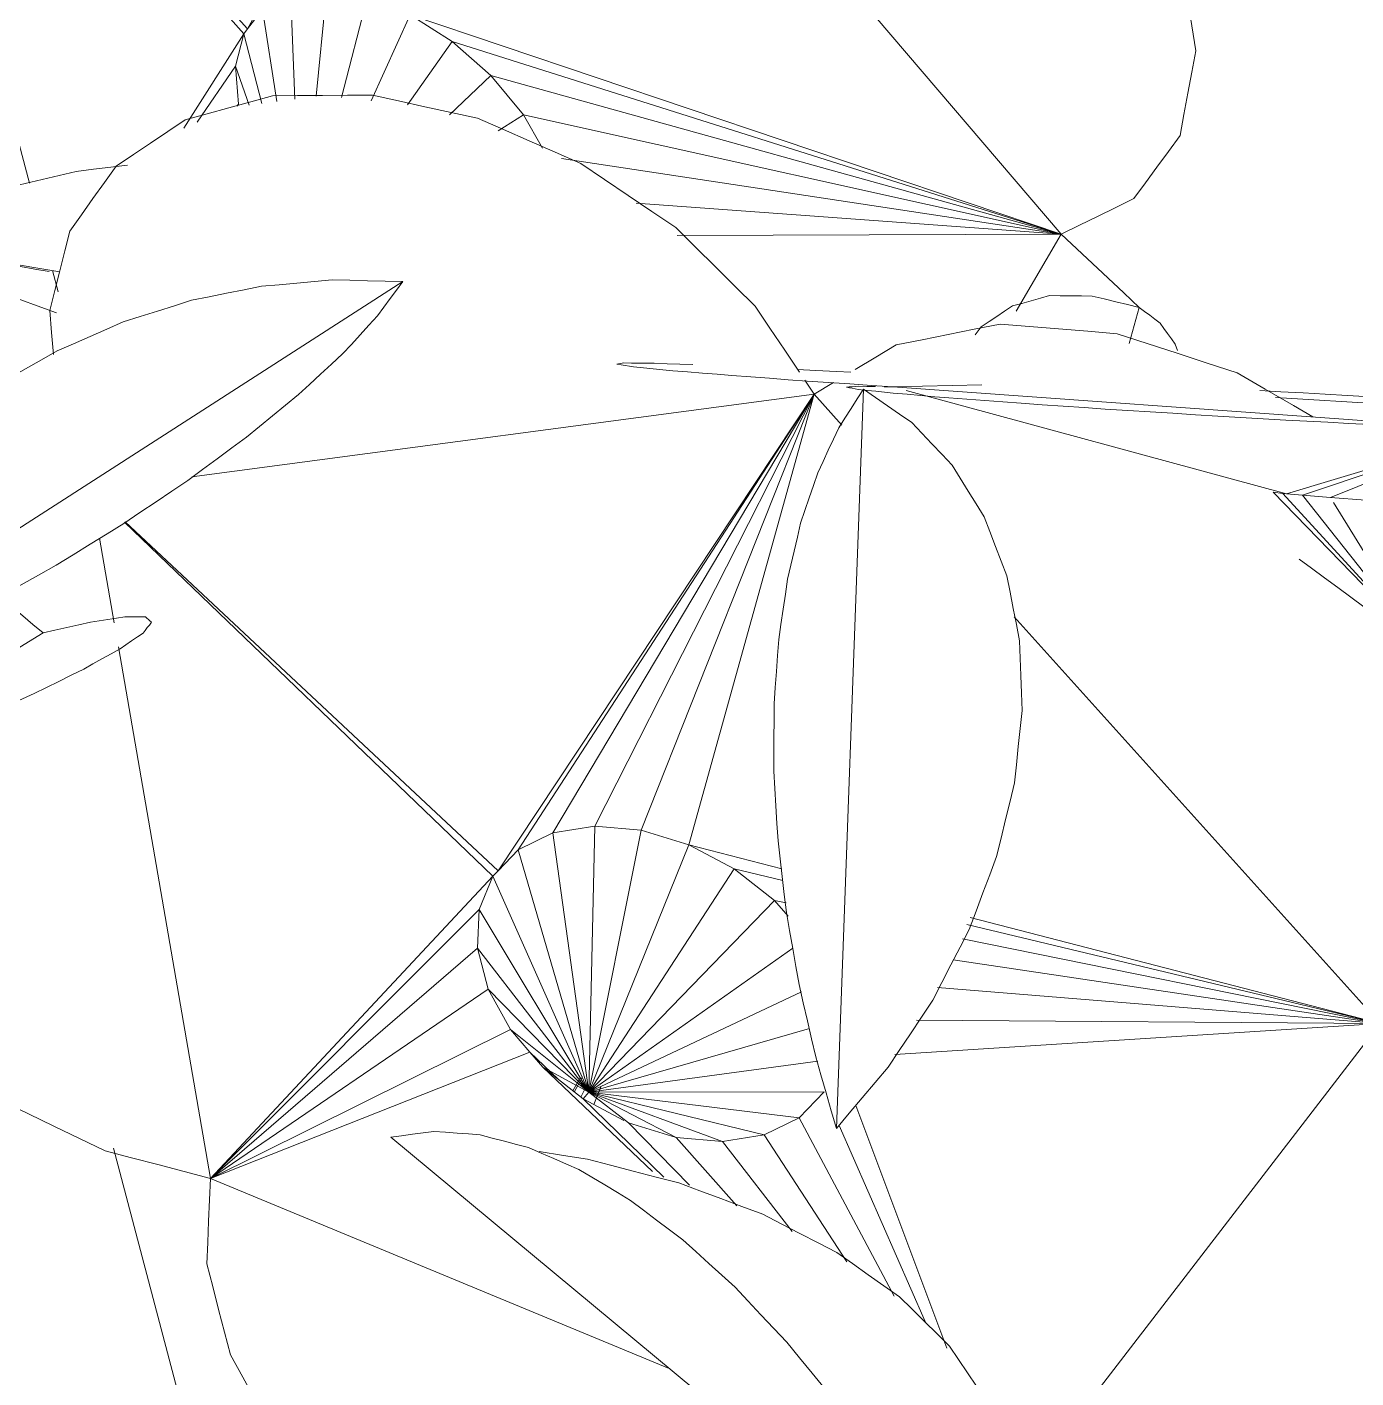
# Model space of a CAD drawing. Header units: metres. Extents: x 13.9 to 26.7, y -0.2 to 3.2.
# Drawn here: x 17.3704 to 17.4413, y 2.7796 to 2.8517 of the extents above; entities that cross this region are included whole.
import ezdxf

# ---------------------------------------------------------------- set-up
doc = ezdxf.new("R2010")
doc.units = ezdxf.units.M
doc.layers.add('Importações nas famílias', color=10, linetype='Continuous', lineweight=5)
doc.layers.add('Vegetação', color=7, linetype='Continuous', lineweight=5)

# ---------------------------------------------------------------- blocks, each defined once
blk = doc.blocks.new('Planta_pergolado_12200 - plantas pergolado_skp_Component_12-V1814-Corte 1')
at = {"layer": 'Importações nas famílias'}
blk.add_line((17.362475, 2.840235), (17.372153, 2.838636), dxfattribs=at)
at = {"layer": 'Importações nas famílias', "flags": 128}
for points in [[(17.369404, 2.843139), (17.370311, 2.843352), (17.371218, 2.843566), (17.372125, 2.843779), (17.373032, 2.843993)], [(17.373032, 2.843993), (17.373953, 2.844103), (17.374874, 2.844213), (17.375777, 2.844321)], [(17.365872, 2.841882), (17.366755, 2.842196), (17.367638, 2.84251), (17.368521, 2.842825), (17.369404, 2.843139)], [(17.362475, 2.840235), (17.363324, 2.840647), (17.364173, 2.841058), (17.365023, 2.84147), (17.365872, 2.841882)], [(17.363918, 2.839972), (17.363557, 2.840038), (17.363196, 2.840103), (17.362836, 2.840169), (17.362475, 2.840235)], [(17.365952, 2.839614), (17.365444, 2.839703), (17.364935, 2.839793), (17.364426, 2.839882), (17.363918, 2.839972)], [(17.368531, 2.839171), (17.367886, 2.839282), (17.367242, 2.839392), (17.366597, 2.839503), (17.365952, 2.839614)], [(17.371593, 2.838652), (17.370827, 2.838782), (17.370062, 2.838911), (17.369296, 2.839041), (17.368531, 2.839171)]]:
    blk.add_lwpolyline(points, dxfattribs=at)
blk = doc.blocks.new('Planta_pergolado_12200 - plantas pergolado_skp_Component_12-V1807-Corte 1')
at = {"layer": 'Importações nas famílias'}
blk.add_line((17.18641, 2.783182), (17.223054, 2.806752), dxfattribs=at)
at = {"layer": 'Importações nas famílias', "flags": 128}
for points in [[(17.21178, 2.805743), (17.212712, 2.80593), (17.213645, 2.806118), (17.214578, 2.806306), (17.21551, 2.806493)], [(17.21551, 2.806493), (17.216453, 2.806578), (17.217396, 2.806662), (17.218339, 2.806747), (17.219282, 2.806831)], [(17.219282, 2.806831), (17.220225, 2.806811), (17.221168, 2.806791), (17.222111, 2.806772), (17.223054, 2.806752)], [(17.223054, 2.806752), (17.222717, 2.806293), (17.222381, 2.805834), (17.222044, 2.805375), (17.221707, 2.804916)], [(17.208132, 2.804588), (17.209044, 2.804877), (17.209956, 2.805165), (17.210868, 2.805454), (17.21178, 2.805743)], [(17.221707, 2.804916), (17.22124, 2.804409), (17.220773, 2.803901), (17.220306, 2.803394), (17.219838, 2.802887)], [(17.204608, 2.803041), (17.205489, 2.803428), (17.20637, 2.803815), (17.207251, 2.804201), (17.208132, 2.804588)], [(17.201247, 2.80112), (17.202087, 2.8016), (17.202928, 2.802081), (17.203768, 2.802561), (17.204608, 2.803041)], [(17.219838, 2.802887), (17.219251, 2.802343), (17.218665, 2.8018), (17.218078, 2.801256), (17.217491, 2.800713)], [(17.198086, 2.798846), (17.198876, 2.799414), (17.199666, 2.799983), (17.200457, 2.800552), (17.201247, 2.80112)], [(17.217491, 2.800713), (17.216798, 2.800146), (17.216105, 2.799579), (17.215412, 2.799012), (17.21472, 2.798445)], [(17.195159, 2.796244), (17.195891, 2.796894), (17.196623, 2.797545), (17.197354, 2.798195), (17.198086, 2.798846)], [(17.21472, 2.798445), (17.213937, 2.797867), (17.213155, 2.79729), (17.212372, 2.796713), (17.21159, 2.796135)], [(17.192501, 2.793343), (17.193166, 2.794068), (17.19383, 2.794793), (17.194495, 2.795518), (17.195159, 2.796244)], [(17.21159, 2.796135), (17.210736, 2.795562), (17.209883, 2.794988), (17.209029, 2.794414), (17.208175, 2.79384)], [(17.208175, 2.79384), (17.20727, 2.793282), (17.206365, 2.792725), (17.20546, 2.792168), (17.204556, 2.791611)], [(17.19014, 2.790175), (17.19073, 2.790967), (17.19132, 2.791759), (17.191911, 2.792551), (17.192501, 2.793343)], [(17.204556, 2.791611), (17.203621, 2.791084), (17.202686, 2.790556), (17.201751, 2.790029), (17.200816, 2.789502)], [(17.188102, 2.786776), (17.188611, 2.787625), (17.189121, 2.788475), (17.18963, 2.789325), (17.19014, 2.790175)], [(17.200816, 2.789502), (17.199873, 2.789016), (17.19893, 2.788531), (17.197987, 2.788046), (17.197044, 2.787561)], [(17.197044, 2.787561), (17.196115, 2.78713), (17.195186, 2.786698), (17.194257, 2.786267), (17.193328, 2.785835)], [(17.18641, 2.783182), (17.186833, 2.784081), (17.187256, 2.784979), (17.187679, 2.785877), (17.188102, 2.786776)], [(17.193328, 2.785835), (17.192435, 2.785467), (17.191542, 2.7851), (17.190648, 2.784732), (17.189755, 2.784364)], [(17.189755, 2.784364), (17.188919, 2.784069), (17.188083, 2.783773), (17.187246, 2.783478), (17.18641, 2.783182)]]:
    blk.add_lwpolyline(points, dxfattribs=at)
blk = doc.blocks.new('Planta_pergolado_12200 - plantas pergolado_skp_Component_12-V1815-Corte 1')
at = {"layer": 'Importações nas famílias'}
for p, q in [((17.429751, 2.836731), (17.429208, 2.834812)), ((17.421003, 2.835279), (17.421324, 2.835694)), ((17.43167, 2.834776), (17.431793, 2.834428))]:
    blk.add_line(p, q, dxfattribs=at)
at = {"layer": 'Importações nas famílias', "flags": 128}
for points in [[(17.422982, 2.836813), (17.423479, 2.836951), (17.423976, 2.837089), (17.424474, 2.837227), (17.424971, 2.837365)], [(17.424971, 2.837365), (17.425539, 2.837358), (17.426108, 2.837351), (17.426676, 2.837344), (17.427245, 2.837337)], [(17.421324, 2.835694), (17.421739, 2.835974), (17.422153, 2.836253), (17.422567, 2.836533), (17.422982, 2.836813)], [(17.427245, 2.837337), (17.427872, 2.837186), (17.428498, 2.837034), (17.429125, 2.836882), (17.429751, 2.836731)], [(17.429751, 2.836731), (17.430029, 2.836522), (17.430307, 2.836314), (17.430585, 2.836105), (17.430863, 2.835897)], [(17.430863, 2.835897), (17.431065, 2.835617), (17.431266, 2.835337), (17.431468, 2.835057), (17.43167, 2.834776)]]:
    blk.add_lwpolyline(points, dxfattribs=at)
blk = doc.blocks.new('Planta_pergolado_12200 - plantas pergolado_skp_Component_12-V1816-Corte 1')
at = {"layer": 'Importações nas famílias'}
for p, q in [((17.438942, 2.822823), (17.438288, 2.823308)), ((17.469337, 2.800129), (17.451781, 2.813219))]:
    blk.add_line(p, q, dxfattribs=at)
at = {"layer": 'Importações nas famílias', "flags": 128}
for points in [[(17.452799, 2.825255), (17.453665, 2.82488), (17.454641, 2.824457)], [(17.454641, 2.824457), (17.45554, 2.82389), (17.456439, 2.823322), (17.457339, 2.822754), (17.458238, 2.822186)], [(17.441734, 2.820752), (17.441036, 2.82127), (17.440338, 2.821788), (17.43964, 2.822306), (17.438942, 2.822823)], [(17.458238, 2.822186), (17.459039, 2.821486), (17.459839, 2.820787), (17.46064, 2.820087), (17.461441, 2.819387)], [(17.444673, 2.81857), (17.443938, 2.819115), (17.443203, 2.819661), (17.442469, 2.820207), (17.441734, 2.820752)], [(17.461441, 2.819387), (17.462125, 2.818572), (17.462808, 2.817757), (17.463492, 2.816943), (17.464175, 2.816128)], [(17.447724, 2.816299), (17.446961, 2.816867), (17.446198, 2.817435), (17.445435, 2.818002), (17.444673, 2.81857)], [(17.450854, 2.813967), (17.450072, 2.81455), (17.449289, 2.815133), (17.448507, 2.815716), (17.447724, 2.816299)], [(17.464175, 2.816128), (17.464726, 2.815216), (17.465276, 2.814305), (17.465827, 2.813394), (17.466377, 2.812483)], [(17.454029, 2.811598), (17.453235, 2.81219), (17.452442, 2.812783), (17.451648, 2.813375), (17.450854, 2.813967)], [(17.466377, 2.812483), (17.466781, 2.811497), (17.467186, 2.810511), (17.46759, 2.809525), (17.467994, 2.808539)], [(17.457213, 2.80922), (17.456417, 2.809814), (17.455621, 2.810409), (17.454825, 2.811004), (17.454029, 2.811598)], [(17.46037, 2.806857), (17.459581, 2.807448), (17.458791, 2.808038), (17.458002, 2.808629), (17.457213, 2.80922)], [(17.467994, 2.808539), (17.468243, 2.807502), (17.468491, 2.806464), (17.46874, 2.805426), (17.468989, 2.804389)], [(17.463466, 2.804538), (17.462692, 2.805118), (17.461918, 2.805698), (17.461144, 2.806277), (17.46037, 2.806857)], [(17.466466, 2.802287), (17.465716, 2.802849), (17.464966, 2.803412), (17.464216, 2.803975), (17.463466, 2.804538)], [(17.468989, 2.804389), (17.469076, 2.803324), (17.469163, 2.802259), (17.46925, 2.801194), (17.469337, 2.800129)], [(17.469337, 2.800129), (17.46862, 2.800668), (17.467902, 2.801208), (17.467184, 2.801747), (17.466466, 2.802287)]]:
    blk.add_lwpolyline(points, dxfattribs=at)
blk = doc.blocks.new('Planta_pergolado_12200 - plantas pergolado_skp_Component_12-V1811-Corte 1')
at = {"layer": 'Importações nas famílias'}
blk.add_line((17.246183, 2.761548), (17.247626, 2.801004), dxfattribs=at)
at = {"layer": 'Importações nas famílias', "flags": 128}
for points in [[(17.246312, 2.798941), (17.246641, 2.799457), (17.246969, 2.799973), (17.247298, 2.800488), (17.247626, 2.801004)], [(17.247626, 2.801004), (17.24827, 2.80056), (17.248914, 2.800116), (17.249558, 2.799672), (17.250202, 2.799228)], [(17.250202, 2.799228), (17.250744, 2.798656), (17.251285, 2.798084), (17.251827, 2.797511), (17.252369, 2.796939)], [(17.245192, 2.796546), (17.245472, 2.797145), (17.245752, 2.797743), (17.246032, 2.798342), (17.246312, 2.798941)], [(17.244278, 2.793845), (17.244506, 2.79452), (17.244735, 2.795195), (17.244963, 2.79587), (17.245192, 2.796546)], [(17.252369, 2.796939), (17.252795, 2.796251), (17.253222, 2.795563), (17.253649, 2.794876), (17.254076, 2.794188)], [(17.254076, 2.794188), (17.254377, 2.793401), (17.254679, 2.792615), (17.254981, 2.791828), (17.255283, 2.791041)], [(17.24358, 2.790867), (17.243754, 2.791612), (17.243929, 2.792356), (17.244103, 2.7931), (17.244278, 2.793845)], [(17.243106, 2.787647), (17.243225, 2.788452), (17.243343, 2.789257), (17.243461, 2.790062), (17.24358, 2.790867)], [(17.255283, 2.791041), (17.255453, 2.790174), (17.255622, 2.789306), (17.255792, 2.788439), (17.255962, 2.787572)], [(17.242862, 2.78422), (17.242923, 2.785077), (17.242984, 2.785934), (17.243045, 2.786791), (17.243106, 2.787647)], [(17.255962, 2.787572), (17.255996, 2.786644), (17.25603, 2.785717), (17.256063, 2.784789), (17.256097, 2.783862)], [(17.242849, 2.780624), (17.242852, 2.781523), (17.242855, 2.782422), (17.242859, 2.783321), (17.242862, 2.78422)], [(17.256097, 2.783862), (17.255994, 2.782896), (17.255891, 2.78193), (17.255788, 2.780964), (17.255685, 2.779998)], [(17.243069, 2.776899), (17.243014, 2.77783), (17.242959, 2.778762), (17.242904, 2.779693), (17.242849, 2.780624)], [(17.255685, 2.779998), (17.255448, 2.779016), (17.25521, 2.778034), (17.254973, 2.777052), (17.254735, 2.77607)], [(17.243519, 2.773086), (17.243406, 2.774039), (17.243294, 2.774993), (17.243181, 2.775946), (17.243069, 2.776899)], [(17.254735, 2.77607), (17.254369, 2.775095), (17.254003, 2.774121), (17.253637, 2.773146), (17.25327, 2.772172)], [(17.244193, 2.769228), (17.244024, 2.770193), (17.243856, 2.771157), (17.243687, 2.772122), (17.243519, 2.773086)], [(17.25327, 2.772172), (17.252784, 2.771227), (17.252297, 2.770282), (17.251811, 2.769338), (17.251325, 2.768393)], [(17.245084, 2.765368), (17.244861, 2.766333), (17.244638, 2.767298), (17.244416, 2.768263), (17.244193, 2.769228)], [(17.251325, 2.768393), (17.250729, 2.767501), (17.250134, 2.766609), (17.249539, 2.765716), (17.248943, 2.764824)], [(17.246183, 2.761548), (17.245908, 2.762503), (17.245634, 2.763458), (17.245359, 2.764413), (17.245084, 2.765368)], [(17.248943, 2.764824), (17.248253, 2.764005), (17.247563, 2.763186), (17.246873, 2.762367), (17.246183, 2.761548)]]:
    blk.add_lwpolyline(points, dxfattribs=at)
blk = doc.blocks.new('Planta_pergolado_12200 - plantas pergolado_skp_Component_17-V1818-Corte 1')
at = {"layer": 'Importações nas famílias'}
for p, q in [((17.416608, 2.832495), (17.416144, 2.832503)), ((17.416608, 2.832495), (17.421347, 2.832608)), ((17.448854, 2.830188), (17.416608, 2.832495)), ((17.417321, 2.832301), (17.437616, 2.826787)), ((17.46132, 2.830485), (17.43702, 2.831925)), ((17.437616, 2.826787), (17.448854, 2.830188)), ((17.438452, 2.826708), (17.448854, 2.830188)), ((17.439962, 2.826587), (17.448854, 2.830188)), ((17.44477, 2.818755), (17.436892, 2.826877)), ((17.436892, 2.826877), (17.437405, 2.826807)), ((17.44477, 2.818755), (17.437405, 2.826807)), ((17.437405, 2.826807), (17.437616, 2.826787)), ((17.437616, 2.826787), (17.438452, 2.826708)), ((17.44477, 2.818755), (17.438452, 2.826708)), ((17.438452, 2.826708), (17.439962, 2.826587)), ((17.439962, 2.826587), (17.44183, 2.826453)), ((17.44477, 2.818755), (17.440123, 2.826325))]:
    blk.add_line(p, q, dxfattribs=at)
at = {"layer": 'Importações nas famílias', "flags": 128}
for points in [[(17.402256, 2.833769), (17.402161, 2.833753), (17.402067, 2.833737), (17.401973, 2.833721), (17.401879, 2.833705)], [(17.403873, 2.833753), (17.403469, 2.833757), (17.403064, 2.833761), (17.40266, 2.833765), (17.402256, 2.833769)], [(17.405934, 2.833681), (17.405247, 2.833705), (17.40456, 2.833729), (17.403873, 2.833753)], [(17.401879, 2.833705), (17.402101, 2.83367), (17.402324, 2.833635), (17.402546, 2.8336), (17.402768, 2.833565)], [(17.402768, 2.833565), (17.403292, 2.833513), (17.403816, 2.833461), (17.40434, 2.83341), (17.404864, 2.833358)], [(17.404864, 2.833358), (17.405653, 2.833293), (17.406443, 2.833228), (17.407232, 2.833163), (17.408022, 2.833098)], [(17.408022, 2.833098), (17.409023, 2.833025), (17.410025, 2.832951), (17.411026, 2.832877), (17.412027, 2.832804)], [(17.414358, 2.833275), (17.413598, 2.833315), (17.412503, 2.833373), (17.411518, 2.833424)], [(17.412027, 2.832804), (17.413172, 2.832726), (17.414318, 2.832649), (17.415463, 2.832572), (17.416608, 2.832495)], [(17.414753, 2.832527), (17.414596, 2.832515), (17.414438, 2.832503), (17.414281, 2.832491), (17.414123, 2.832479)], [(17.414123, 2.832479), (17.414283, 2.832448), (17.414442, 2.832416), (17.414602, 2.832385), (17.414762, 2.832353)], [(17.41568, 2.832511), (17.415217, 2.832519), (17.414753, 2.832527)], [(17.414762, 2.832353), (17.415227, 2.832305), (17.415693, 2.832256), (17.416159, 2.832207), (17.416625, 2.832159)], [(17.416625, 2.832159), (17.417365, 2.832096), (17.418105, 2.832034), (17.418845, 2.831971), (17.419585, 2.831908)], [(17.419585, 2.831908), (17.420549, 2.831836), (17.421513, 2.831764), (17.422478, 2.831692), (17.423442, 2.831619)], [(17.423442, 2.831619), (17.424564, 2.831542), (17.425686, 2.831465), (17.426809, 2.831388), (17.427931, 2.831311)], [(17.440854, 2.832035), (17.439674, 2.832102), (17.438493, 2.832169), (17.437313, 2.832236), (17.436186, 2.8323)], [(17.44571, 2.831735), (17.444496, 2.83181), (17.443282, 2.831885), (17.442068, 2.83196), (17.440854, 2.832035)], [(17.427931, 2.831311), (17.429135, 2.831235), (17.430339, 2.831158), (17.431544, 2.831082), (17.432748, 2.831005)], [(17.432748, 2.831005), (17.433952, 2.830935), (17.435155, 2.830864), (17.436359, 2.830793), (17.437563, 2.830722)], [(17.437563, 2.830722), (17.438685, 2.830662), (17.439806, 2.830602), (17.440928, 2.830542), (17.442049, 2.830481)]]:
    blk.add_lwpolyline(points, dxfattribs=at)
blk = doc.blocks.new('Planta_pergolado_12200 - plantas pergolado_skp_Component_16-V1819-Corte 1')
for name, p in [('Planta_pergolado_12200 - plantas pergolado_skp_Component_12-V1814-Corte 1', (0, 0)), ('Planta_pergolado_12200 - plantas pergolado_skp_Component_12-V1807-Corte 1', (0.167408, 0.031369)), ('Planta_pergolado_12200 - plantas pergolado_skp_Component_12-V1815-Corte 1', (0, 0)), ('Planta_pergolado_12200 - plantas pergolado_skp_Component_17-V1818-Corte 1', (0, 0)), ('Planta_pergolado_12200 - plantas pergolado_skp_Component_12-V1811-Corte 1', (0.167408, 0.031369)), ('Planta_pergolado_12200 - plantas pergolado_skp_Component_12-V1816-Corte 1', (0, 0))]:
    blk.add_blockref(name, p)
blk = doc.blocks.new('Planta_pergolado_12200 - plantas pergolado_skp_-3067462-Corte 1')
blk.add_blockref('Planta_pergolado_12200 - plantas pergolado_skp_Component_16-V1819-Corte 1', (0, 0))
blk = doc.blocks.new('Planta_pergolado_12200 - plantas pergolado_skp_Component_17-V2042-Corte 1')
at = {"layer": 'Importações nas famílias'}
for p, q in [((17.399534, 2.794924), (17.399918, 2.795621)), ((17.399605, 2.794868), (17.400041, 2.795675)), ((17.399959, 2.794588), (17.400314, 2.79531)), ((17.400644, 2.794196), (17.401045, 2.795172)), ((17.375015, 2.791868), (17.381997, 2.765498))]:
    blk.add_line(p, q, dxfattribs=at)
blk = doc.blocks.new('Planta_pergolado_12200 - plantas pergolado_skp_Component_16-V2043-Corte 1')
blk.add_blockref('Planta_pergolado_12200 - plantas pergolado_skp_Component_17-V2042-Corte 1', (0, 0))
blk = doc.blocks.new('Planta_pergolado_12200 - plantas pergolado_skp_Component_17-V2058-Corte 1')
at = {"layer": 'Importações nas famílias'}
for p, q in [((17.382178, 2.851599), (17.39551, 2.875857)), ((17.39551, 2.875857), (17.425586, 2.840645)), ((17.362642, 2.873171), (17.370534, 2.843364)), ((17.381976, 2.851338), (17.362642, 2.873171)), ((17.362642, 2.873171), (17.382178, 2.851599)), ((17.384695, 2.847847), (17.384486, 2.853423)), ((17.385838, 2.847998), (17.386388, 2.85364)), ((17.387182, 2.847932), (17.388557, 2.853273)), ((17.382178, 2.851599), (17.382981, 2.852638)), ((17.383739, 2.84772), (17.382981, 2.852638)), ((17.388763, 2.847759), (17.390845, 2.852347)), ((17.425586, 2.840645), (17.390845, 2.852347)), ((17.393097, 2.850926), (17.390845, 2.852347)), ((17.378767, 2.846296), (17.381976, 2.851338)), ((17.381538, 2.849611), (17.381976, 2.851338)), ((17.381976, 2.851338), (17.382178, 2.851599)), ((17.382929, 2.847613), (17.381976, 2.851338)), ((17.390707, 2.847546), (17.393097, 2.850926)), ((17.395159, 2.849107), (17.393097, 2.850926)), ((17.393097, 2.850926), (17.425586, 2.840645)), ((17.379485, 2.846618), (17.381538, 2.849611)), ((17.382254, 2.847523), (17.381538, 2.849611)), ((17.381698, 2.847575), (17.381538, 2.849611)), ((17.392951, 2.847014), (17.395159, 2.849107)), ((17.39689, 2.847013), (17.395159, 2.849107)), ((17.395159, 2.849107), (17.425586, 2.840645)), ((17.381698, 2.847575), (17.38161, 2.847467)), ((17.395551, 2.846164), (17.39689, 2.847013)), ((17.425586, 2.840645), (17.39689, 2.847013)), ((17.397918, 2.84523), (17.39689, 2.847013)), ((17.425586, 2.840645), (17.398928, 2.844673)), ((17.402912, 2.842292), (17.425586, 2.840645)), ((17.405101, 2.840568), (17.425586, 2.840645)), ((17.42319, 2.836541), (17.425586, 2.840645)), ((17.371769, 2.838699), (17.37207, 2.83756))]:
    blk.add_line(p, q, dxfattribs=at)
at = {"layer": 'Importações nas famílias', "flags": 128}
for points in [[(17.431911, 2.855741), (17.432125, 2.854413), (17.432339, 2.853084), (17.432553, 2.851755), (17.432767, 2.850427)], [(17.432767, 2.850427), (17.432557, 2.849295), (17.432347, 2.848162), (17.432137, 2.84703), (17.431927, 2.845898)], [(17.431927, 2.845898), (17.431311, 2.845059), (17.430695, 2.84422), (17.430079, 2.843381), (17.429463, 2.842542)], [(17.429463, 2.842542), (17.428494, 2.842067), (17.427525, 2.841593), (17.426556, 2.841119), (17.425586, 2.840645)], [(17.425586, 2.840645), (17.426699, 2.8396), (17.427811, 2.838555), (17.428924, 2.83751), (17.429751, 2.836733)], [(17.371985, 2.836449), (17.371142, 2.836752), (17.36988, 2.837205), (17.368618, 2.837658), (17.367355, 2.838112)]]:
    blk.add_lwpolyline(points, dxfattribs=at)
blk = doc.blocks.new('Planta_pergolado_12200 - plantas pergolado_skp_Component_16-V2059-Corte 1')
blk.add_blockref('Planta_pergolado_12200 - plantas pergolado_skp_Component_17-V2058-Corte 1', (0, 0))
blk = doc.blocks.new('Planta_pergolado_12200 - plantas pergolado_skp_-V2060-Corte 1')
for name in ['Planta_pergolado_12200 - plantas pergolado_skp_Component_16-V2059-Corte 1', 'Planta_pergolado_12200 - plantas pergolado_skp_Component_16-V2043-Corte 1']:
    blk.add_blockref(name, (0, 0))
blk = doc.blocks.new('Planta_pergolado_12200 - plantas pergolado_skp_-3067464-Corte 1')
blk.add_blockref('Planta_pergolado_12200 - plantas pergolado_skp_-V2060-Corte 1', (0, 0))
blk = doc.blocks.new('Planta_pergolado_12200 - plantas pergolado_skp_-3067465-Corte 1')
for name in ['Planta_pergolado_12200 - plantas pergolado_skp_-3067462-Corte 1', 'Planta_pergolado_12200 - plantas pergolado_skp_-3067464-Corte 1']:
    blk.add_blockref(name, (0, 0))
blk = doc.blocks.new('Planta_pergolado_12200 - plantas pergolado_skp_Component_12-V2582-Corte 1')
at = {"layer": 'Importações nas famílias'}
for p, q in [((17.407146, 2.778061), (17.389813, 2.792459)), ((17.421549, 2.778468), (17.421831, 2.777724))]:
    blk.add_line(p, q, dxfattribs=at)
at = {"layer": 'Importações nas famílias', "flags": 128}
for points in [[(17.392123, 2.792769), (17.391545, 2.792692), (17.390968, 2.792614), (17.390391, 2.792537), (17.389813, 2.792459)], [(17.394585, 2.792583), (17.393969, 2.792629), (17.393354, 2.792676), (17.392738, 2.792723), (17.392123, 2.792769)], [(17.397172, 2.791901), (17.396525, 2.792071), (17.395878, 2.792242), (17.395231, 2.792412), (17.394585, 2.792583)], [(17.399855, 2.790731), (17.399184, 2.791024), (17.398513, 2.791316), (17.397842, 2.791608), (17.397172, 2.791901)], [(17.397735, 2.791687), (17.399027, 2.791482), (17.400319, 2.791276)], [(17.400319, 2.791276), (17.401537, 2.790961), (17.402756, 2.790646), (17.403974, 2.790331), (17.405193, 2.790016)], [(17.402605, 2.789087), (17.401918, 2.789498), (17.40123, 2.789909), (17.400543, 2.79032), (17.399855, 2.790731)], [(17.405193, 2.790016), (17.406309, 2.789598), (17.407426, 2.78918), (17.408542, 2.788763), (17.409659, 2.788345)], [(17.405392, 2.786987), (17.404695, 2.787512), (17.403998, 2.788037), (17.403302, 2.788562), (17.402605, 2.789087)], [(17.409659, 2.788345), (17.410648, 2.787835), (17.411636, 2.787324), (17.412625, 2.786814), (17.413614, 2.786303)], [(17.408183, 2.784454), (17.407485, 2.785087), (17.406787, 2.78572), (17.40609, 2.786354), (17.405392, 2.786987)], [(17.413614, 2.786303), (17.414451, 2.785712), (17.415288, 2.785121), (17.416126, 2.78453), (17.416963, 2.783939)], [(17.410949, 2.781516), (17.410257, 2.78225), (17.409566, 2.782985), (17.408875, 2.783719), (17.408183, 2.784454)], [(17.416963, 2.783939), (17.41763, 2.783281), (17.418296, 2.782622), (17.418963, 2.781964), (17.419629, 2.781306)], [(17.412944, 2.779078), (17.412303, 2.779861), (17.411626, 2.780688), (17.410949, 2.781516)], [(17.419629, 2.781306), (17.420109, 2.780597), (17.420589, 2.779887), (17.421069, 2.779178), (17.421549, 2.778468)]]:
    blk.add_lwpolyline(points, dxfattribs=at)
blk = doc.blocks.new('Planta_pergolado_12200 - plantas pergolado_skp_Component_12-V2584-Corte 1')
at = {"layer": 'Importações nas famílias'}
blk.add_line((17.354775, 2.809339), (17.371269, 2.819362), dxfattribs=at)
at = {"layer": 'Importações nas famílias', "flags": 128}
for points in [[(17.369102, 2.821174), (17.369644, 2.820721), (17.370186, 2.820268), (17.370727, 2.819815), (17.371269, 2.819362)], [(17.373801, 2.819931), (17.374259, 2.820003), (17.374718, 2.820075), (17.375176, 2.820147), (17.375634, 2.820218)], [(17.375634, 2.820218), (17.375907, 2.820218), (17.37618, 2.820218), (17.376453, 2.820218), (17.376726, 2.820218)], [(17.376726, 2.820218), (17.376807, 2.820146), (17.376888, 2.820074), (17.376969, 2.820002), (17.37705, 2.81993)], [(17.371269, 2.819362), (17.371902, 2.819504), (17.372535, 2.819646), (17.373168, 2.819788), (17.373801, 2.819931)], [(17.376599, 2.81936), (17.376295, 2.81915), (17.375991, 2.818941), (17.375687, 2.818731), (17.375384, 2.818522)], [(17.37705, 2.81993), (17.376937, 2.819787), (17.376824, 2.819645), (17.376711, 2.819502), (17.376599, 2.81936)], [(17.375384, 2.818522), (17.374896, 2.81825), (17.374408, 2.817979), (17.37392, 2.817707), (17.373432, 2.817436)], [(17.373432, 2.817436), (17.372772, 2.817109), (17.372112, 2.816781), (17.371452, 2.816454), (17.370791, 2.816127)], [(17.370791, 2.816127), (17.369974, 2.815752), (17.369157, 2.815376), (17.368339, 2.815001), (17.367522, 2.814626)], [(17.355067, 2.812646), (17.355199, 2.813378), (17.35533, 2.814111), (17.355462, 2.814843)], [(17.367522, 2.814626), (17.366567, 2.814211), (17.365612, 2.813797), (17.364656, 2.813382), (17.363701, 2.812968)], [(17.363701, 2.812968), (17.362631, 2.812524), (17.36156, 2.81208), (17.360489, 2.811636), (17.359419, 2.811192)], [(17.354775, 2.809339), (17.354848, 2.810166), (17.354921, 2.810993), (17.354994, 2.811819), (17.355067, 2.812646)], [(17.359419, 2.811192), (17.358258, 2.810729), (17.357097, 2.810265), (17.355936, 2.809802), (17.354775, 2.809339)]]:
    blk.add_lwpolyline(points, dxfattribs=at)
blk = doc.blocks.new('Planta_pergolado_12200 - plantas pergolado_skp_Component_17-V2585-Corte 1')
at = {"layer": 'Importações nas famílias'}
for p, q in [((17.411904, 2.832848), (17.412404, 2.832099)), ((17.412404, 2.832099), (17.413438, 2.832721)), ((17.412404, 2.832099), (17.379197, 2.827699)), ((17.395538, 2.806669), (17.412404, 2.832099)), ((17.396613, 2.807782), (17.412404, 2.832099)), ((17.398468, 2.808689), (17.412404, 2.832099)), ((17.400707, 2.809046), (17.412404, 2.832099)), ((17.403179, 2.808831), (17.412404, 2.832099)), ((17.405713, 2.808057), (17.412404, 2.832099)), ((17.412404, 2.832099), (17.413889, 2.830448)), ((17.395268, 2.806389), (17.375617, 2.825281)), ((17.375645, 2.825299), (17.395538, 2.806669)), ((17.374284, 2.824423), (17.375067, 2.819895)), ((17.423081, 2.820225), (17.442596, 2.798522)), ((17.375288, 2.818618), (17.380197, 2.790253)), ((17.396613, 2.807782), (17.398468, 2.808689)), ((17.398468, 2.808689), (17.400707, 2.809046)), ((17.400376, 2.794857), (17.398468, 2.808689)), ((17.400376, 2.794857), (17.400707, 2.809046)), ((17.400376, 2.794857), (17.403179, 2.808831)), ((17.400707, 2.809046), (17.403179, 2.808831)), ((17.403179, 2.808831), (17.405713, 2.808057)), ((17.400376, 2.794857), (17.405713, 2.808057)), ((17.410677, 2.806774), (17.405713, 2.808057)), ((17.408138, 2.806777), (17.405713, 2.808057)), ((17.395538, 2.806669), (17.396613, 2.807782)), ((17.400376, 2.794857), (17.396613, 2.807782)), ((17.380197, 2.790253), (17.395268, 2.806389)), ((17.394526, 2.804603), (17.395268, 2.806389)), ((17.395268, 2.806389), (17.395538, 2.806669)), ((17.400376, 2.794857), (17.395268, 2.806389)), ((17.400376, 2.794857), (17.408138, 2.806777)), ((17.410289, 2.805079), (17.408138, 2.806777)), ((17.408138, 2.806777), (17.410732, 2.806156)), ((17.400376, 2.794857), (17.410289, 2.805079)), ((17.411012, 2.804242), (17.410289, 2.805079)), ((17.410289, 2.805079), (17.410908, 2.804954)), ((17.380197, 2.790253), (17.394526, 2.804603)), ((17.394437, 2.802548), (17.394526, 2.804603)), ((17.400376, 2.794857), (17.394526, 2.804603)), ((17.420543, 2.803805), (17.442596, 2.798522)), ((17.442596, 2.798522), (17.420733, 2.804174)), ((17.420323, 2.803043), (17.442596, 2.798522)), ((17.394437, 2.802548), (17.380197, 2.790253)), ((17.400376, 2.794857), (17.394437, 2.802548)), ((17.395007, 2.800362), (17.394437, 2.802548)), ((17.400376, 2.794857), (17.411263, 2.802546)), ((17.442596, 2.798522), (17.419822, 2.801916)), ((17.395007, 2.800362), (17.380197, 2.790253)), ((17.400376, 2.794857), (17.395007, 2.800362)), ((17.396197, 2.798195), (17.395007, 2.800362)), ((17.400376, 2.794857), (17.411732, 2.800215)), ((17.442596, 2.798522), (17.418992, 2.800441)), ((17.416704, 2.796863), (17.442596, 2.798522)), ((17.417861, 2.798697), (17.442596, 2.798522)), ((17.425229, 2.775958), (17.442596, 2.798522)), ((17.396197, 2.798195), (17.380197, 2.790253)), ((17.400376, 2.794857), (17.396197, 2.798195)), ((17.397233, 2.796995), (17.396197, 2.798195)), ((17.412153, 2.798256), (17.400376, 2.794857)), ((17.397233, 2.796995), (17.380197, 2.790253)), ((17.397926, 2.796194), (17.397233, 2.796995)), ((17.398764, 2.795532), (17.397233, 2.796995)), ((17.400376, 2.794857), (17.412602, 2.796522)), ((17.400076, 2.794496), (17.397926, 2.796194)), ((17.397926, 2.796194), (17.400376, 2.794857)), ((17.403778, 2.790633), (17.397926, 2.796194)), ((17.400376, 2.794857), (17.400076, 2.794496)), ((17.400376, 2.794857), (17.412946, 2.794884)), ((17.400376, 2.794857), (17.411602, 2.793491)), ((17.409746, 2.792585), (17.400376, 2.794857)), ((17.400376, 2.794857), (17.407507, 2.792227)), ((17.405036, 2.792442), (17.400376, 2.794857)), ((17.402501, 2.793216), (17.400376, 2.794857)), ((17.412946, 2.794884), (17.411602, 2.793491)), ((17.402249, 2.793349), (17.400076, 2.794496)), ((17.404393, 2.790327), (17.400076, 2.794496)), ((17.414632, 2.794153), (17.419488, 2.7812)), ((17.411602, 2.793491), (17.409746, 2.792585)), ((17.416667, 2.783976), (17.411602, 2.793491)), ((17.405036, 2.792442), (17.402501, 2.793216)), ((17.405755, 2.789903), (17.402501, 2.793216)), ((17.418322, 2.782622), (17.413734, 2.793087)), ((17.407507, 2.792227), (17.405036, 2.792442)), ((17.408285, 2.788802), (17.405036, 2.792442)), ((17.408404, 2.79237), (17.407507, 2.792227)), ((17.41123, 2.787429), (17.407507, 2.792227)), ((17.409746, 2.792585), (17.408404, 2.79237)), ((17.414148, 2.785809), (17.409746, 2.792585)), ((17.404664, 2.780123), (17.380197, 2.790253))]:
    blk.add_line(p, q, dxfattribs=at)
at = {"layer": 'Importações nas famílias', "flags": 128}
for points in [[(17.378851, 2.846736), (17.380017, 2.847059), (17.381183, 2.847381), (17.382349, 2.847704), (17.383515, 2.848027)], [(17.383515, 2.848027), (17.384844, 2.848035), (17.386174, 2.848043), (17.387503, 2.848051), (17.388833, 2.848059)], [(17.388833, 2.848059), (17.390235, 2.847751), (17.391638, 2.847444), (17.39304, 2.847136), (17.394443, 2.846828)], [(17.375161, 2.844273), (17.376083, 2.844889), (17.377006, 2.845505), (17.377929, 2.84612), (17.378851, 2.846736)], [(17.394443, 2.846828), (17.395823, 2.846226), (17.397203, 2.845624), (17.398583, 2.845022), (17.399963, 2.84442)], [(17.372694, 2.840807), (17.373311, 2.841673), (17.373927, 2.84254), (17.374544, 2.843407), (17.375161, 2.844273)], [(17.399963, 2.84442), (17.401227, 2.843565), (17.40249, 2.842709), (17.403754, 2.841854), (17.405017, 2.840998)], [(17.405017, 2.840998), (17.406078, 2.839948), (17.407139, 2.838897), (17.4082, 2.837847), (17.409261, 2.836796)], [(17.371619, 2.836573), (17.371888, 2.837631), (17.372157, 2.83869), (17.372425, 2.839748), (17.372694, 2.840807)], [(17.409261, 2.836796), (17.410047, 2.835622), (17.410833, 2.834448), (17.411619, 2.833274)], [(17.371815, 2.834216), (17.371717, 2.835394), (17.371619, 2.836573)], [(17.416783, 2.834734), (17.418169, 2.835011), (17.419556, 2.835288), (17.420943, 2.835565), (17.422329, 2.835843)], [(17.422329, 2.835843), (17.423889, 2.835714), (17.425449, 2.835586), (17.427009, 2.835458), (17.428569, 2.83533)], [(17.428569, 2.83533), (17.430169, 2.834807), (17.431769, 2.834285), (17.433369, 2.833762), (17.434969, 2.83324)], [(17.414594, 2.833417), (17.415688, 2.834075), (17.416783, 2.834734)], [(17.434969, 2.83324), (17.436473, 2.832368), (17.437976, 2.831496), (17.439018, 2.830891)], [(17.374574, 2.791728), (17.37321, 2.792385), (17.371846, 2.793041), (17.370482, 2.793698), (17.369117, 2.794354)], [(17.380197, 2.790253), (17.378791, 2.790622), (17.377385, 2.790991), (17.37598, 2.791359), (17.374574, 2.791728)], [(17.379999, 2.785694), (17.380049, 2.786834), (17.380098, 2.787974), (17.380148, 2.789113), (17.380197, 2.790253)], [(17.381263, 2.780847), (17.380947, 2.782059), (17.380631, 2.783271), (17.380315, 2.784482), (17.379999, 2.785694)], [(17.383902, 2.776041), (17.383242, 2.777242), (17.382582, 2.778444), (17.381923, 2.779645), (17.381263, 2.780847)]]:
    blk.add_lwpolyline(points, dxfattribs=at)
blk = doc.blocks.new('Planta_pergolado_12200 - plantas pergolado_skp_Component_16-V2586-Corte 1')
for name in ['Planta_pergolado_12200 - plantas pergolado_skp_Component_17-V2585-Corte 1', 'Planta_pergolado_12200 - plantas pergolado_skp_Component_12-V2584-Corte 1', 'Planta_pergolado_12200 - plantas pergolado_skp_Component_12-V2582-Corte 1']:
    blk.add_blockref(name, (0, 0))
blk = doc.blocks.new('Planta_pergolado_12200 - plantas pergolado_skp_-V2587-Corte 1')
blk.add_blockref('Planta_pergolado_12200 - plantas pergolado_skp_Component_16-V2586-Corte 1', (0, 0))
blk = doc.blocks.new('Planta_pergolado_12200 - plantas pergolado_skp_-3067420-Corte 1')
blk.add_blockref('Planta_pergolado_12200 - plantas pergolado_skp_-V2587-Corte 1', (0, 0))
blk = doc.blocks.new('Planta_pergolado_12200 - plantas pergolado_skp_-3067421-Corte 1')
blk.add_blockref('Planta_pergolado_12200 - plantas pergolado_skp_-3067420-Corte 1', (0, 0))
blk = doc.blocks.new('Planta_pergolado_12200 - Planta_pergolado_12200-3067476-Corte 1')
for name in ['Planta_pergolado_12200 - plantas pergolado_skp_-3067465-Corte 1', 'Planta_pergolado_12200 - plantas pergolado_skp_-3067421-Corte 1']:
    blk.add_blockref(name, (0, 0))

msp = doc.modelspace()

# ---------------------------------------------------------------- block references
at = {"layer": 'Vegetação', "color": 10}
msp.add_blockref('Planta_pergolado_12200 - Planta_pergolado_12200-3067476-Corte 1', (0, 0), dxfattribs=at)

doc.saveas('drawing.dxf')
